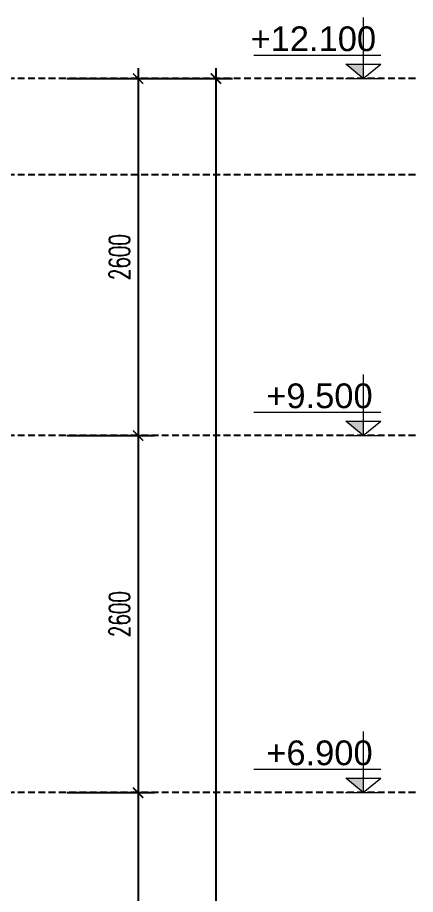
# Model space of a CAD drawing. Header units: millimetres. Extents: x -229618 to 2906, y -178063 to 96806.
# Drawn here: x -192896 to -189994, y -144946 to -138560 of the extents above; entities that cross this region are included whole.
import ezdxf
from ezdxf.enums import TextEntityAlignment as Align

# ---------------------------------------------------------------- set-up
doc = ezdxf.new("R2010")
doc.units = ezdxf.units.MM
doc.header["$LTSCALE"] = 200
doc.header["$MEASUREMENT"] = 0
doc.header["$PDMODE"] = 3
doc.header["$PDSIZE"] = 50
doc.linetypes.add('CENTER', pattern=[2, 1.25, -0.25, 0.25, -0.25])
doc.linetypes.add('DASHED2', pattern=[0.375, 0.25, -0.125])
doc.layers.get('0').update_dxf_attribs({"color": 95, "linetype": 'CONTINUOUS'})
doc.layers.get('DEFPOINTS').update_dxf_attribs({"linetype": 'CONTINUOUS'})
for name, color, linetype in [('DIM', 251, 'CONTINUOUS'), ('TEXT', 33, 'CONTINUOUS'), ('TRUC', 251, 'CENTER')]:
    doc.layers.add(name, color=color, linetype=linetype)
doc.layers.add('thay', color=7, linetype='CONTINUOUS', lineweight=18)
doc.styles.add('Arial N  iso', font='vnarialn_0.ttf')
doc.styles.add('Scale', font='vnsimli.shx', dxfattribs={"width": 0.65, "bigfont": 'bigfont.shx'})
doc.dimstyles.new('Scale', dxfattribs={"dimscale": 75, "dimtxt": 2, "dimasz": 1, "dimexe": 1.6, "dimexo": 0, "dimgap": 0.8, "dimtad": 1, "dimdec": 0, "dimzin": 0, "dimdsep": 46, "dimtxsty": 'Scale', "dimblk": 'ARCHTICK', "dimcen": 0.1, "dimdle": 1, "dimclrd": 256, "dimclre": 256, "dimclrt": 3, "dimadec": 0, "dimazin": 0, "dimtfac": 1, "dimtdec": 0, "dimtix": 1, "dimtmove": 2, "dimatfit": 3, "dimldrblk": 'ARCHTICK', "dimfxl": 0, "dimtolj": 1, "dimtzin": 0, "dimarcsym": 0})

# ---------------------------------------------------------------- blocks, each defined once
blk = doc.blocks.new('_ArchTick')
at = {"color": 0, "linetype": 'ByBlock', "const_width": 0.15}
blk.add_lwpolyline([(-0.5, -0.5), (0.5, 0.5)], dxfattribs=at)
blk = doc.blocks.new('*D2270')
at = {"layer": 'DEFPOINTS', "color": 0, "linetype": 'Continuous'}
for p in [(-192536.2, -139004.9), (-192536.2, -141604.9), (-192016.8, -141604.9)]:
    blk.add_point(p, dxfattribs=at)
at = {"layer": 'DIM', "linetype": 'Continuous', "lineweight": -2}
for p, q in [((-192016.8, -138929.9), (-192016.8, -141679.9)), ((-192536.2, -139004.9), (-191896.8, -139004.9)), ((-192536.2, -141604.9), (-191896.8, -141604.9))]:
    blk.add_line(p, q, dxfattribs=at)
at = {"layer": 'DIM', "linetype": 'Continuous', "lineweight": -2, "xscale": 75, "yscale": 75, "zscale": 75}
for p, rotation in [((-192016.8, -139004.9), 90), ((-192016.8, -141604.9), 270)]:
    blk.add_blockref('_ArchTick', p, dxfattribs=dict(at, rotation=rotation))
at = {"layer": 'DIM', "color": 3, "linetype": 'Continuous', "insert": (-192151.8, -140304.9), "char_height": 150, "attachment_point": 5, "rotation": 90, "style": 'Scale'}
blk.add_mtext('\\A1;2600', dxfattribs=at)
blk = doc.blocks.new('*D2271')
at = {"layer": 'DEFPOINTS', "color": 0, "linetype": 'Continuous'}
for p in [(-192536.2, -141604.9), (-192536.2, -144204.9), (-192016.8, -144204.9)]:
    blk.add_point(p, dxfattribs=at)
at = {"layer": 'DIM', "linetype": 'Continuous', "lineweight": -2}
for p, q in [((-192016.8, -141529.9), (-192016.8, -144279.9)), ((-192536.2, -141604.9), (-191896.8, -141604.9)), ((-192536.2, -144204.9), (-191896.8, -144204.9))]:
    blk.add_line(p, q, dxfattribs=at)
at = {"layer": 'DIM', "linetype": 'Continuous', "lineweight": -2, "xscale": 75, "yscale": 75, "zscale": 75}
for p, rotation in [((-192016.8, -141604.9), 90), ((-192016.8, -144204.9), 270)]:
    blk.add_blockref('_ArchTick', p, dxfattribs=dict(at, rotation=rotation))
at = {"layer": 'DIM', "color": 3, "linetype": 'Continuous', "insert": (-192151.8, -142904.9), "char_height": 150, "attachment_point": 5, "rotation": 90, "style": 'Scale'}
blk.add_mtext('\\A1;2600', dxfattribs=at)
blk = doc.blocks.new('*D2272')
at = {"layer": 'DEFPOINTS', "color": 0, "linetype": 'Continuous'}
for p in [(-192536.2, -144204.9), (-192536.2, -147504.9), (-192016.8, -147504.9)]:
    blk.add_point(p, dxfattribs=at)
at = {"layer": 'DIM', "linetype": 'Continuous', "lineweight": -2}
for p, q in [((-192016.8, -144129.9), (-192016.8, -147579.9)), ((-192536.2, -144204.9), (-191896.8, -144204.9)), ((-192536.2, -147504.9), (-191896.8, -147504.9))]:
    blk.add_line(p, q, dxfattribs=at)
at = {"layer": 'DIM', "linetype": 'Continuous', "lineweight": -2, "xscale": 75, "yscale": 75, "zscale": 75}
for p, rotation in [((-192016.8, -144204.9), 90), ((-192016.8, -147504.9), 270)]:
    blk.add_blockref('_ArchTick', p, dxfattribs=dict(at, rotation=rotation))
at = {"layer": 'DIM', "color": 3, "linetype": 'Continuous', "insert": (-192151.8, -145854.9), "char_height": 150, "attachment_point": 5, "rotation": 90, "style": 'Scale'}
blk.add_mtext('\\A1;3300', dxfattribs=at)
blk = doc.blocks.new('*D2275')
at = {"layer": 'DEFPOINTS', "color": 0, "linetype": 'Continuous'}
for p in [(-192536.2, -139004.9), (-192536.2, -151554.9), (-191449.1, -151554.9)]:
    blk.add_point(p, dxfattribs=at)
at = {"layer": 'DIM', "linetype": 'Continuous', "lineweight": -2}
for p, q in [((-191449.1, -138929.9), (-191449.1, -151629.9)), ((-192536.2, -139004.9), (-191329.1, -139004.9)), ((-192536.2, -151554.9), (-191329.1, -151554.9))]:
    blk.add_line(p, q, dxfattribs=at)
at = {"layer": 'DIM', "linetype": 'Continuous', "lineweight": -2, "xscale": 75, "yscale": 75, "zscale": 75}
for p, rotation in [((-191449.1, -139004.9), 90), ((-191449.1, -151554.9), 270)]:
    blk.add_blockref('_ArchTick', p, dxfattribs=dict(at, rotation=rotation))
at = {"layer": 'DIM', "color": 3, "linetype": 'Continuous', "insert": (-191584.1, -145279.9), "char_height": 150, "attachment_point": 5, "rotation": 90, "style": 'Scale'}
blk.add_mtext('\\A1;12550', dxfattribs=at)
blk = doc.blocks.new('cao do')
at = {"layer": 'thay'}
for p, q in [((0, 444.6), (0, 0)), ((798.2, 170.2), (-128.3, 170.2)), ((0, 0), (-127.9, 106.1)), ((127.9, 106.1), (-127.9, 106.1)), ((0, 0), (127.9, 106.1))]:
    blk.add_line(p, q, dxfattribs=at)
at = {"layer": 'thay', "ltscale": 600}
blk.add_line((128.3, 0), (-128.3, 0), dxfattribs=at)
at = {"layer": 'thay', "color": 150, "ltscale": 600}
blk.add_solid([(0, 0), (0, 106.1), (127.9, 106.1)], dxfattribs=at)
at = {"layer": 'TEXT', "style": 'Arial N  iso'}
blk.add_attdef('%%P0.000', text='', height=200, dxfattribs=at).set_placement((69.5, 290), align=Align.MIDDLE_LEFT)

msp = doc.modelspace()

# ---------------------------------------------------------------- linework, layer by layer
at = {"layer": 'TRUC', "linetype": 'DASHED2'}
for p, q in [((-189993.8, -139004.9), (-216770.4, -139004.9)), ((-189993.8, -139704.9), (-216770.4, -139704.9)), ((-189993.8, -141604.9), (-216770.4, -141604.9)), ((-189993.8, -144204.9), (-216770.4, -144204.9))]:
    msp.add_line(p, q, dxfattribs=at)

# ---------------------------------------------------------------- block references
at = {"layer": 'thay', "linetype": 'Continuous'}
ref = msp.add_blockref('cao do', (-190375, -139004.9), dxfattribs=dict(at, xscale=-1))
ref.add_attrib('%%P0.000', '+12.100', dxfattribs={"layer": 'TEXT', "height": 180, "style": 'Arial N  iso'}).set_placement((-191196.8, -138714.9), align=Align.MIDDLE_LEFT)
ref = msp.add_blockref('cao do', (-190375, -141604.9), dxfattribs=dict(at, xscale=-1))
ref.add_attrib('%%P0.000', '+9.500', dxfattribs={"layer": 'TEXT', "height": 180, "style": 'Arial N  iso'}).set_placement((-191082.1, -141314.9), align=Align.MIDDLE_LEFT)
ref = msp.add_blockref('cao do', (-190375, -144204.9), dxfattribs=dict(at, xscale=-1))
ref.add_attrib('%%P0.000', '+6.900', dxfattribs={"layer": 'TEXT', "height": 180, "style": 'Arial N  iso'}).set_placement((-191082.1, -143914.9), align=Align.MIDDLE_LEFT)

# ---------------------------------------------------------------- dimensions: what is measured, and where the dimension line sits
at = {"layer": 'DIM', "linetype": 'Continuous'}
for base, p1, p2, picture, middle in [((-192016.8, -141604.9), (-192536.2, -139004.9), (-192536.2, -141604.9), '*D2270', (-192151.8, -140304.9)), ((-191449.1, -151554.9), (-192536.2, -139004.9), (-192536.2, -151554.9), '*D2275', (-191584.1, -145279.9)), ((-192016.8, -144204.9), (-192536.2, -141604.9), (-192536.2, -144204.9), '*D2271', (-192151.8, -142904.9)), ((-192016.8, -147504.9), (-192536.2, -144204.9), (-192536.2, -147504.9), '*D2272', (-192151.8, -145854.9))]:
    dim = msp.add_linear_dim(base=base, p1=p1, p2=p2, angle=90, dimstyle='Scale', dxfattribs=at)
    dim.commit()
    dim.dimension.update_dxf_attribs({"geometry": picture, "text_midpoint": middle})

doc.saveas('drawing.dxf')
